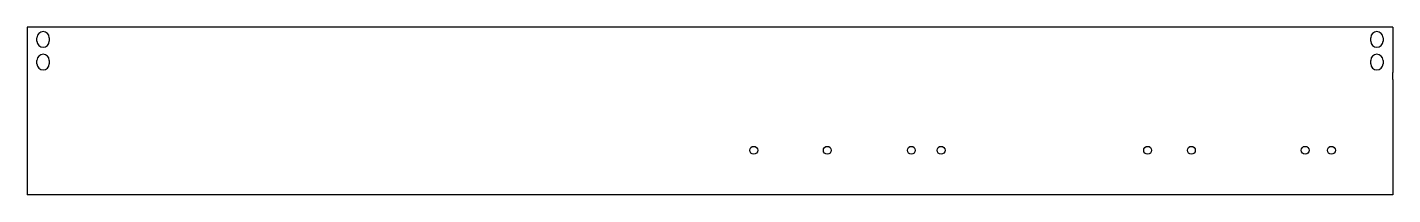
# Model space of a CAD drawing. Header units: millimetres. Extents: x -170 to 610, y 177 to 273.
import ezdxf

# ---------------------------------------------------------------- set-up
doc = ezdxf.new("R2010")
doc.units = ezdxf.units.MM
doc.layers.add('Default', color=7, linetype='Continuous')
doc.layers.add('SUPORTE_CORREDIÇ', color=7, linetype='Continuous')

# ---------------------------------------------------------------- blocks, each defined once
blk = doc.blocks.new('SE')
at = {"layer": 'SUPORTE_CORREDIÇ', "color": 7, "linetype": 'Continuous'}
for p, q in [((610.07, 273.38), (-169.93, 273.38)), ((-169.93, 273.38), (-169.93, 247.38)), ((610.07, 273.38), (610.07, 247.38)), ((-164.43, 265.38), (-164.43, 267.38)), ((-157.43, 267.38), (-157.43, 265.38)), ((597.57, 265.38), (597.57, 267.38)), ((604.57, 267.38), (604.57, 265.38)), ((-164.43, 252.38), (-164.43, 254.38)), ((-157.43, 254.38), (-157.43, 252.38)), ((597.57, 252.38), (597.57, 254.38)), ((604.57, 254.38), (604.57, 252.38)), ((-169.93, 247.38), (-169.93, 243.36)), ((-169.93, 243.36), (-169.93, 177.36)), ((610.07, 243.36), (610.07, 247.38)), ((610.07, 243.36), (610.07, 177.36)), ((610.07, 177.36), (-169.93, 177.36))]:
    blk.add_line(p, q, dxfattribs=at)
for centre in [(245.07, 202.86), (287.07, 202.86), (335.07, 202.86), (352.07, 202.86), (470.07, 202.86), (495.07, 202.86), (560.07, 202.86), (575.07, 202.86)]:
    blk.add_circle(centre, 2.25, dxfattribs=at)
for centre, start, end in [((-160.93, 267.38), 0, 180), ((-160.93, 265.38), 180, 0), ((601.07, 267.38), 0, 180), ((601.07, 265.38), 180, 0), ((-160.93, 254.38), 0, 180), ((601.07, 254.38), 0, 180), ((-160.93, 252.38), 180, 0), ((601.07, 252.38), 180, 0)]:
    blk.add_arc(centre, 3.5, start, end, dxfattribs=at)

msp = doc.modelspace()

# ---------------------------------------------------------------- block references
at = {"layer": 'Default'}
msp.add_blockref('SE', (0, 0), dxfattribs=at)

doc.saveas('drawing.dxf')
